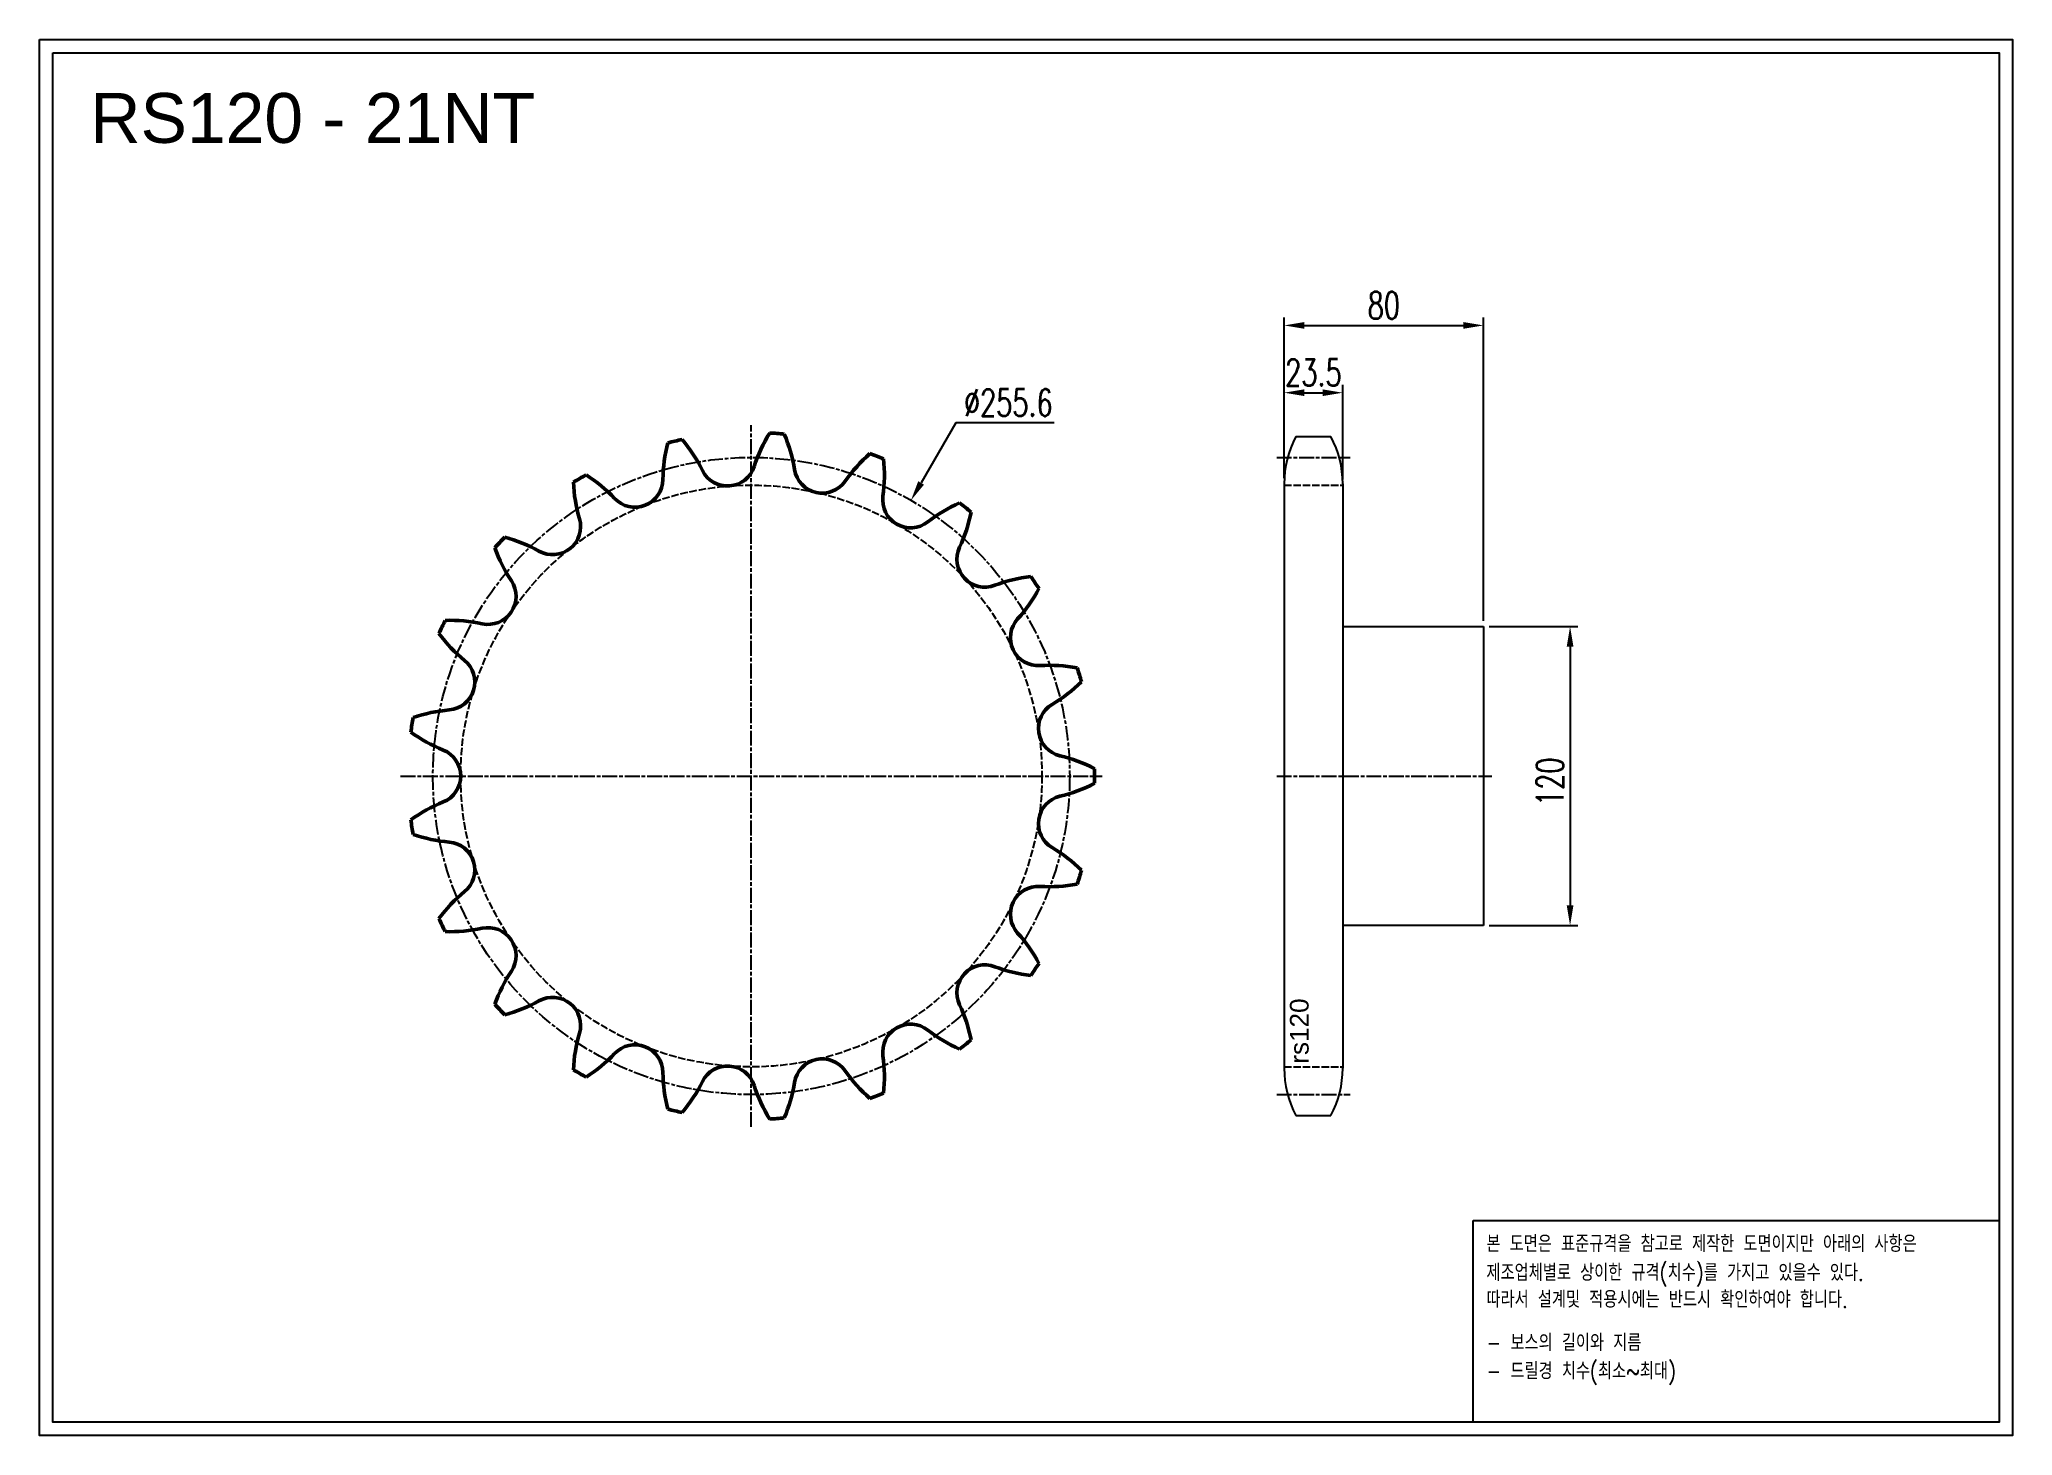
# Model space of a CAD drawing. Header units: millimetres. Extents: x -68100 to -67307, y 40123 to 40683.
import ezdxf

# ---------------------------------------------------------------- set-up
doc = ezdxf.new("R2010")
doc.units = ezdxf.units.MM
for name, pattern in [('AM_ISO02W050', [7.5, 6, -1.5]), ('AM_ISO02W050x2', [3.75, 3, -0.75]), ('AM_ISO08W050', [18, 12, -1.5, 3, -1.5]), ('AM_ISO08W050x2', [9, 6, -0.75, 1.5, -0.75])]:
    doc.linetypes.add(name, pattern=pattern)
for name, color, linetype, lineweight in [('AM_0N', 7, 'Continuous', 50), ('AM_3N', 6, 'AM_ISO02W050', 25), ('AM_7', 4, 'AM_ISO08W050', 25), ('AM_7N', 4, 'AM_ISO08W050', 25)]:
    doc.layers.add(name, color=color, linetype=linetype, lineweight=lineweight)
doc.layers.add('S-DIM', color=7, linetype='Continuous')
doc.styles.add('HAN', font='ROMANS.shx', dxfattribs={"width": 0.7, "bigfont": 'whgtxt.shx'})
doc.styles.add('HSG', font='SIMPLEX.shx', dxfattribs={"width": 0.7, "bigfont": 'HSG.shx'})
doc.styles.get("Standard").update_dxf_attribs({"font": 'arial.ttf'})
doc.dimstyles.new('APP23', dxfattribs={"dimscale": 4.5, "dimtxt": 2.4, "dimasz": 1.8, "dimexe": 0.7, "dimexo": 0.5, "dimgap": 0.6, "dimtad": 1, "dimtoh": 1, "dimdec": 1, "dimrnd": 0.01, "dimzin": 9, "dimdsep": 46, "dimtxsty": 'HSG', "dimcen": 0, "dimclrd": 1, "dimclre": 1, "dimclrt": 256, "dimazin": 2, "dimtp": 1, "dimtm": 1, "dimtfac": 0.5, "dimtdec": 1, "dimtix": 1, "dimtofl": 0, "dimtmove": 0, "dimatfit": 3, "dimfxl": 0, "dimtvp": 1, "dimtolj": 2, "dimlwd": -1, "dimlwe": -1, "dimarcsym": 0})

# ---------------------------------------------------------------- blocks, each defined once
blk = doc.blocks.new('*D1')
at = {"layer": 'Defpoints', "color": 0, "transparency": 16777216}
for p in [(-67519.81, 40447.26), (-67519.81, 40327.26), (-67485.03, 40327.26)]:
    blk.add_point(p, dxfattribs=at)
at = {"layer": 'S-DIM', "color": 1, "transparency": 16777216}
for p, q in [((-67517.56, 40447.26), (-67481.88, 40447.26)), ((-67485.03, 40439.16), (-67485.03, 40335.36)), ((-67517.56, 40327.26), (-67481.88, 40327.26))]:
    blk.add_line(p, q, dxfattribs=at)
for points in [[(-67486.38, 40439.16), (-67483.68, 40439.16), (-67485.03, 40447.26)], [(-67486.38, 40335.36), (-67483.68, 40335.36), (-67485.03, 40327.26)]]:
    blk.add_solid(points, dxfattribs=at)
at = {"layer": 'S-DIM', "transparency": 16777216, "insert": (-67493.13, 40384.96), "char_height": 10.8, "attachment_point": 5, "rotation": 90, "style": 'HSG'}
blk.add_mtext('\\A2;120', dxfattribs=at)
blk = doc.blocks.new('*D2')
at = {"layer": 'Defpoints', "color": 0, "transparency": 16777216}
for p in [(-67519.81, 40447.26), (-67519.81, 40327.26), (-67485.03, 40327.26)]:
    blk.add_point(p, dxfattribs=at)
at = {"layer": 'S-DIM', "color": 1, "transparency": 16777216}
for p, q in [((-67517.56, 40447.26), (-67481.88, 40447.26)), ((-67485.03, 40439.16), (-67485.03, 40335.36)), ((-67517.56, 40327.26), (-67481.88, 40327.26))]:
    blk.add_line(p, q, dxfattribs=at)
for points in [[(-67486.38, 40439.16), (-67483.68, 40439.16), (-67485.03, 40447.26)], [(-67486.38, 40335.36), (-67483.68, 40335.36), (-67485.03, 40327.26)]]:
    blk.add_solid(points, dxfattribs=at)
at = {"layer": 'S-DIM', "transparency": 16777216, "insert": (-67493.13, 40384.96), "char_height": 10.8, "attachment_point": 5, "rotation": 90, "style": 'HSG'}
blk.add_mtext('\\A2;120', dxfattribs=at)
blk = doc.blocks.new('*D3')
at = {"layer": 'Defpoints', "color": 0, "transparency": 16777216}
for p in [(-67749.64, 40497.84), (-67877.84, 40276.68)]:
    blk.add_point(p, dxfattribs=at)
at = {"layer": 'S-DIM', "color": 1, "transparency": 16777216}
for p, q in [((-67731.61, 40528.93), (-67745.58, 40504.85)), ((-67692.19, 40528.93), (-67731.61, 40528.93))]:
    blk.add_line(p, q, dxfattribs=at)
blk.add_solid([(-67746.74, 40505.53), (-67744.41, 40504.17), (-67749.64, 40497.84)], dxfattribs=at)
at = {"layer": 'S-DIM', "transparency": 16777216, "insert": (-67710.55, 40537.03), "char_height": 10.8, "attachment_point": 5, "style": 'HSG'}
blk.add_mtext('\\A2;∅255.6', dxfattribs=at)
blk = doc.blocks.new('*D4')
at = {"layer": 'Defpoints', "color": 0, "transparency": 16777216}
for p in [(-67576.31, 40541.04), (-67599.81, 40504.49), (-67576.31, 40503.96)]:
    blk.add_point(p, dxfattribs=at)
at = {"layer": 'S-DIM', "color": 1, "transparency": 16777216}
for p, q in [((-67599.81, 40506.74), (-67599.81, 40544.19)), ((-67576.31, 40506.21), (-67576.31, 40544.19)), ((-67591.71, 40541.04), (-67584.41, 40541.04))]:
    blk.add_line(p, q, dxfattribs=at)
for points in [[(-67591.71, 40542.39), (-67591.71, 40539.69), (-67599.81, 40541.04)], [(-67584.41, 40542.39), (-67584.41, 40539.69), (-67576.31, 40541.04)]]:
    blk.add_solid(points, dxfattribs=at)
at = {"layer": 'S-DIM', "transparency": 16777216, "insert": (-67588.06, 40549.14), "char_height": 10.8, "attachment_point": 5, "style": 'HSG'}
blk.add_mtext('\\A2;23.5', dxfattribs=at)
blk = doc.blocks.new('*D5')
at = {"layer": 'Defpoints', "color": 0, "transparency": 16777216}
for p in [(-67519.81, 40568.04), (-67599.81, 40504.49), (-67519.81, 40447.26)]:
    blk.add_point(p, dxfattribs=at)
at = {"layer": 'S-DIM', "color": 1, "transparency": 16777216}
for p, q in [((-67599.81, 40506.74), (-67599.81, 40571.19)), ((-67591.71, 40568.04), (-67527.91, 40568.04)), ((-67519.81, 40449.51), (-67519.81, 40571.19))]:
    blk.add_line(p, q, dxfattribs=at)
for points in [[(-67591.71, 40569.39), (-67591.71, 40566.69), (-67599.81, 40568.04)], [(-67527.91, 40569.39), (-67527.91, 40566.69), (-67519.81, 40568.04)]]:
    blk.add_solid(points, dxfattribs=at)
at = {"layer": 'S-DIM', "transparency": 16777216, "insert": (-67559.81, 40576.14), "char_height": 10.8, "attachment_point": 5, "style": 'HSG'}
blk.add_mtext('\\A2;80', dxfattribs=at)
blk = doc.blocks.new('notice1')
at = {"color": 4}
blk.add_lwpolyline([(-22142.12, 1735.9), (-22053.8, 1735.9), (-22053.8, 1702.07), (-22142.12, 1702.07)], close=True, dxfattribs=at)
at = {"color": 4, "style": 'HAN', "width": 0.8}
for s, p in [('본 도면은 표준규격을 참고로 제작한 도면이지만 아래의 사항은', (-22139.9, 1730.62)), ('제조업체별로 상이한 규격(치수)를 가지고 있을수 있다.', (-22139.9, 1725.78)), ('따라서 설계및 적용시에는 반드시 확인하여야 합니다.', (-22139.9, 1721.28)), ('- 보스의 길이와 지름', (-22139.9, 1714.03)), ('- 드릴경 치수(최소~최대)', (-22139.9, 1709.27))]:
    blk.add_text(s, height=2.7949, dxfattribs=at).set_placement(p)

msp = doc.modelspace()

# ---------------------------------------------------------------- linework, layer by layer
for p, q in [((-67595.08, 40523.49), (-67581.05, 40523.49)), ((-67599.81, 40504.49), (-67599.81, 40270.03)), ((-67576.31, 40504.49), (-67576.31, 40270.03)), ((-67576.31, 40447.26), (-67519.81, 40447.26)), ((-67519.81, 40447.26), (-67519.81, 40327.26)), ((-67519.81, 40327.26), (-67576.31, 40327.26)), ((-67595.08, 40251.03), (-67581.05, 40251.03))]:
    msp.add_line(p, q)
for points in [[(-68099.54, 40682.76), (-67307.39, 40682.76), (-67307.39, 40122.66), (-68099.54, 40122.66)], [(-68094.2, 40677.43), (-67312.72, 40677.43), (-67312.72, 40127.99), (-68094.2, 40127.99)]]:
    msp.add_lwpolyline(points, close=True)
for centre, start, end in [((-67559.31, 40504.49), 152.02179, 180), ((-67616.81, 40504.49), 0, 27.97821), ((-67559.31, 40270.03), 180, 207.97821), ((-67616.81, 40270.03), 332.02179, 0)]:
    msp.add_arc(centre, 40.5, start, end)
at = {"layer": 'AM_0N'}
for centre, radius, start, end in [((-67787.9, 40505.44), 61.35, 165.36778, 179.28571), ((-67813.74, 40387.26), 137.82, 101.63486, 104.07943), ((-67888.29, 40482.52), 61.35, 26.42857, 40.34651), ((-67754.21, 40492.57), 61.35, 148.22492, 162.14286), ((-67813.74, 40387.26), 137.82, 84.492, 86.93657), ((-67856.9, 40500.27), 61.35, 9.28571, 23.20365), ((-67823.3, 40514.83), 11.23, 206.42857, 342.14286), ((-67725.82, 40470.35), 61.35, 131.08207, 145), ((-67813.74, 40387.26), 137.82, 67.34914, 69.79371), ((-67821.67, 40507.97), 61.35, 352.14286, 6.06079), ((-67813.74, 40387.26), 137.82, 118.77772, 121.22228), ((-67823.88, 40507.8), 61.35, 182.51064, 196.42857), ((-67913.06, 40456.32), 61.35, 43.57143, 57.48936), ((-67860.47, 40506.34), 11.23, 223.57143, 359.28571), ((-67785.27, 40511.98), 11.23, 189.28571, 325), ((-67749.77, 40498.05), 11.23, 172.14286, 307.85714), ((-67705.23, 40440.74), 61.35, 113.93921, 127.85714), ((-67813.74, 40387.26), 137.82, 50.20629, 52.65086), ((-67893.5, 40487.28), 11.23, 240.71429, 16.42857), ((-67785.74, 40504.95), 61.35, 335, 348.91793), ((-67813.74, 40387.26), 137.82, 135.92057, 138.36514), ((-67858.96, 40499.46), 61.35, 199.65349, 213.57143), ((-67929, 40423.97), 61.35, 60.71429, 74.63222), ((-67719.96, 40474.27), 11.23, 155, 290.71429), ((-67919.44, 40459.32), 11.23, 257.85714, 33.57143), ((-67694.29, 40406.38), 61.35, 96.79635, 110.71429), ((-67813.74, 40387.26), 137.82, 33.06343, 35.508), ((-67752.3, 40491.47), 61.35, 317.85714, 331.77508), ((-67813.74, 40387.26), 137.82, 153.06343, 155.508), ((-67934.7, 40388.37), 61.35, 77.85714, 91.77508), ((-67698.48, 40442.77), 11.23, 137.85714, 273.57143), ((-67890.02, 40481.14), 61.35, 216.79635, 230.71429), ((-67935.98, 40424.97), 11.23, 275, 50.71429), ((-67693.96, 40370.33), 61.35, 79.65349, 93.57143), ((-67724.31, 40468.73), 61.35, 300.71429, 314.63222), ((-67813.74, 40387.26), 137.82, 15.92057, 18.36514), ((-67687.24, 40406.33), 11.23, 120.71429, 256.42857), ((-67813.74, 40387.26), 137.82, 170.20629, 172.65086), ((-67929.65, 40352.66), 61.35, 95, 108.91793), ((-67914.31, 40454.49), 61.35, 233.93921, 247.85714), ((-67941.66, 40387.26), 11.23, 292.14286, 67.85714), ((-67704.27, 40335.77), 61.35, 62.51064, 76.42857), ((-67704.27, 40438.75), 61.35, 283.57143, 297.48936), ((-67813.74, 40387.26), 137.82, 358.77772, 1.22228), ((-67914.31, 40320.03), 61.35, 112.14286, 126.06079), ((-67687.24, 40368.19), 11.23, 103.57143, 239.28571), ((-67813.74, 40387.26), 137.82, 187.34914, 189.79371), ((-67929.65, 40421.86), 61.35, 251.08207, 265), ((-67935.98, 40349.55), 11.23, 309.28571, 85), ((-67724.31, 40305.79), 61.35, 45.36778, 59.28571), ((-67813.74, 40387.26), 137.82, 341.63486, 344.07943), ((-67890.02, 40293.37), 61.35, 129.28571, 143.20365), ((-67698.48, 40331.75), 11.23, 86.42857, 222.14286), ((-67693.96, 40404.19), 61.35, 266.42857, 280.34651), ((-67813.74, 40387.26), 137.82, 204.492, 206.93657), ((-67934.7, 40386.15), 61.35, 268.22492, 282.14286), ((-67919.44, 40315.2), 11.23, 326.42857, 102.14286), ((-67752.3, 40283.05), 61.35, 28.22492, 42.14286), ((-67858.96, 40275.06), 61.35, 146.42857, 160.34651), ((-67719.96, 40300.25), 11.23, 69.28571, 205), ((-67694.29, 40368.14), 61.35, 249.28571, 263.20365), ((-67813.74, 40387.26), 137.82, 324.492, 326.93657), ((-67929, 40350.55), 61.35, 285.36778, 299.28571), ((-67893.5, 40287.24), 11.23, 343.57143, 119.28571), ((-67813.74, 40387.26), 137.82, 221.63486, 224.07943), ((-67785.74, 40269.57), 61.35, 11.08207, 25), ((-67823.88, 40266.71), 61.35, 163.57143, 177.48936), ((-67749.77, 40276.47), 11.23, 52.14286, 187.85714), ((-67705.23, 40333.78), 61.35, 232.14286, 246.06079), ((-67813.74, 40387.26), 137.82, 307.34914, 309.79371), ((-67913.06, 40318.2), 61.35, 302.51064, 316.42857), ((-67860.47, 40268.18), 11.23, 0.71429, 136.42857), ((-67785.27, 40262.54), 11.23, 35, 170.71429), ((-67821.67, 40266.55), 61.35, 353.93921, 7.85714), ((-67813.74, 40387.26), 137.82, 238.77772, 241.22228), ((-67787.9, 40269.08), 61.35, 180.71429, 194.63222), ((-67823.3, 40259.69), 11.23, 17.85714, 153.57143), ((-67725.82, 40304.17), 61.35, 215, 228.91793), ((-67888.29, 40291.99), 61.35, 319.65349, 333.57143), ((-67754.21, 40281.95), 61.35, 197.85714, 211.77508), ((-67856.9, 40274.25), 61.35, 336.79635, 350.71429), ((-67813.74, 40387.26), 137.82, 290.20629, 292.65086), ((-67813.74, 40387.26), 137.82, 255.92057, 258.36514), ((-67813.74, 40387.26), 137.82, 273.06343, 275.508)]:
    msp.add_arc(centre, radius, start, end, dxfattribs=at)
at = {"layer": 'AM_3N', "linetype": 'AM_ISO02W050x2'}
for p, q in [((-67599.81, 40503.96), (-67576.31, 40503.96)), ((-67599.81, 40270.56), (-67576.31, 40270.56))]:
    msp.add_line(p, q, dxfattribs=at)
msp.add_circle((-67813.74, 40387.26), 116.7, dxfattribs=at)
at = {"layer": 'AM_7', "linetype": 'AM_ISO08W050x2'}
for p, q in [((-67602.81, 40515.08), (-67573.31, 40515.08)), ((-67602.81, 40387.26), (-67516.38, 40387.26)), ((-67602.81, 40259.44), (-67573.31, 40259.44))]:
    msp.add_line(p, q, dxfattribs=at)
msp.add_circle((-67813.74, 40387.26), 127.82, dxfattribs=at)
at = {"layer": 'AM_7N', "linetype": 'AM_ISO08W050x2'}
for p, q in [((-67813.74, 40246.44), (-67813.74, 40528.08)), ((-67954.56, 40387.26), (-67672.92, 40387.26))]:
    msp.add_line(p, q, dxfattribs=at)

# ---------------------------------------------------------------- block references
at = {"xscale": 2.3911759872, "yscale": 2.3911759872, "zscale": 2.3911759872}
msp.add_blockref('notice1', (-14578.21, 36058.05), dxfattribs=at)

# ---------------------------------------------------------------- texts
msp.add_text('RS120 - 21NT', height=20.0038).set_placement((-68079.14, 40641.28))
at = {"insert": (-67597.5, 40271.82), "char_height": 7.5, "attachment_point": 1, "rotation": 90}
msp.add_mtext_dynamic_manual_height_columns('rs120', width=80.6418, gutter_width=37.5, heights=[0], dxfattribs=at)

# ---------------------------------------------------------------- dimensions: what is measured, and where the dimension line sits
at = {"layer": 'S-DIM'}
dim = msp.add_linear_dim(base=(-67519.81, 40568.04), p1=(-67599.81, 40504.49), p2=(-67519.81, 40447.26), dimstyle='APP23', dxfattribs=at)
dim.commit()
dim.dimension.update_dxf_attribs({"geometry": '*D5', "text_midpoint": (-67559.81, 40576.14)})
dim = msp.add_linear_dim(base=(-67576.31, 40541.04), p1=(-67599.81, 40504.49), p2=(-67576.31, 40503.96), dimstyle='APP23', dxfattribs=at)
dim.commit()
dim.dimension.update_dxf_attribs({"geometry": '*D4', "text_midpoint": (-67588.06, 40541.04), "dimtype": 128})
dim = msp.add_diameter_dim_2p(p1=(-67877.84, 40276.68), p2=(-67749.64, 40497.84), dimstyle='APP23', dxfattribs=at)
dim.commit()
dim.dimension.update_dxf_attribs({"geometry": '*D3', "text_midpoint": (-67710.55, 40528.93), "dimtype": 131})
for picture in ['*D1', '*D2']:
    dim = msp.add_linear_dim(base=(-67485.03, 40327.26), p1=(-67519.81, 40447.26), p2=(-67519.81, 40327.26), angle=90, dimstyle='APP23', dxfattribs=at)
    dim.commit()
    dim.dimension.update_dxf_attribs({"geometry": picture, "text_midpoint": (-67485.03, 40384.96), "dimtype": 128})

doc.saveas('drawing.dxf')
